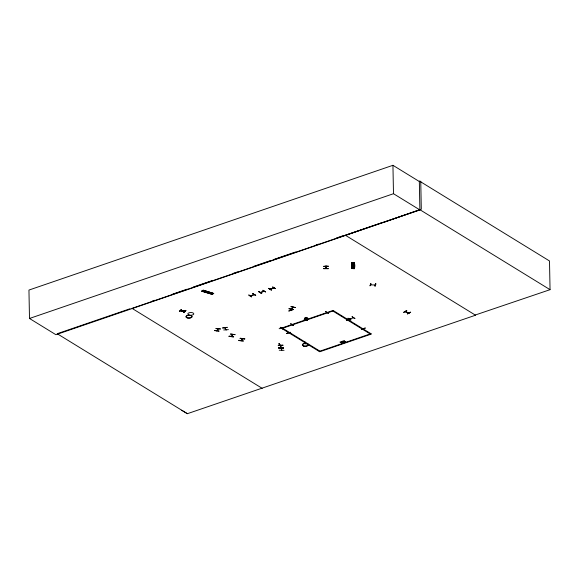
<?xml version="1.0" encoding="UTF-8"?>
<svg xmlns="http://www.w3.org/2000/svg" width="579" height="579" viewBox="0 0 579 579"><rect width="100%" height="100%" fill="white"/><g stroke="black" fill="none" stroke-linecap="round" stroke-linejoin="round"><path stroke-width="0.87" d="M282.979 345.106L278.224 345.381M278.817 348.247L283.58 347.95M282.979 345.287L278.224 345.62M405.249 311.697L405.705 311.314L405.647 311.828M214.404 330.609L218.985 330.964M233.67 336.66L229.096 336.081M243.325 340.872L238.751 340.3M222.654 328.047L227.323 327.323L222.662 327.866M283.03 327.613L279.15 328.742M288.979 308.817L293.358 309.425M288.979 308.629L293.365 309.656M184.65 311.263L180.293 310.612M280.222 327.338L283.102 329.06L280.308 327.28M216.626 330.906L217.979 328.829M231.311 336.594L231.426 336.392M232.881 334.553L231.542 336.58M240.98 340.792L242.297 338.751M280.772 345.699L280.931 347.624M281.322 348.203L281.778 350.302L281.293 348.16M288.841 311.068L292.757 309.584M292.735 309.765L288.863 310.901M346.365 320.209L350.281 318.725M251.691 296.593L251.481 296.904L248.695 295.152M251.662 296.781L248.89 294.877M258.806 291.686C268.019 297.534 252.198 287.734 261.657 293.177M271.254 290.101L268.461 288.385L271.464 289.818M268.634 288.306L271.464 290.05M307.507 320.288L307.297 320.592L304.706 318.588M350.881 319.738L347.907 318.291L350.86 319.926M370.734 283.681L369.988 285.867L370.973 283.486M374.852 285.071L375.351 285.02M375.699 283.746L374.982 286.135L375.735 283.768M375.945 283.963L375.026 286.098M307.731 318.153C304.822 315.577 303.664 320.245 307.717 318.204M229.081 336.319L233.655 336.877L229.023 336.428M238.736 340.532L243.325 341.111M231.289 336.544L232.686 334.524M403.701 312.421L406.849 310.757M279.809 345.345C278.629 345.431 279.179 340.742 279.773 345.366M179.381 311.502L181.386 309.483L179.418 311.314M325.42 266.427L325.485 268.584M325.651 266.217L325.709 268.388M325.644 266.391L325.745 268.367M201.658 291.223L212.211 294.371M202.114 290.919L201.716 291.085L212.384 294.364M203.236 290.231L213.738 293.495L213.238 293.806L202.961 290.405M212.102 294.53L212.573 294.248M212.587 294.233L202.006 290.897M291.085 309.222L292.981 307.254M293.235 307.275L291.259 309.258M226.15 329.914L224.92 327.837L226.136 329.892M325.716 267.44L326.143 267.389M348.71 319.789L348.305 319.688M363.38 328.807L363.192 328.829M220.411 329.046L215.844 328.459L220.396 328.872M230.587 334.09L235.161 334.662L230.514 333.989M240.169 338.44L244.816 338.881L240.169 338.201M242.521 338.758L241.197 340.792M202.874 290.347L213.463 293.669L202.882 290.347M304.525 342.934L304.988 342.898M305.061 342.992L304.626 342.92M291.056 306.689L295.333 307.572M183.767 312.392C187.951 307.847 185.186 312.233 183.76 312.153M216.705 330.71L218.218 328.836L217.892 329.017M351.735 262.779C353.755 262.215 350.252 269.271 352.597 268.649L352.387 262.598L352.119 268.67L351.75 262.786L351.923 268.576M352.568 262.779L352.43 268.569M353.675 262.765C353.451 280.931 354.276 250.077 354.355 268.54M353.849 262.656C356.44 265.001 352.835 275.206 354.189 262.757M353.682 268.634L354.058 268.634L354.022 262.757M250.244 295.927L254.087 294.624M254.181 294.697L250.345 295.999M260.21 292.511L264.19 291.266L260.311 292.583M263.872 291.396L263.706 290.882M270.538 288.66L270.545 288.783M326.947 312.58L326.469 312.609M293.046 307.471L292.836 306.979M370.69 284.759L371.059 284.774M406.697 310.706L403.722 312.255M407.312 313.63L410.497 312.139M407.515 313.941L410.67 312.24L407.319 313.869M353.378 317.857L346.38 320.049M281.141 347.632L280.714 345.504M279.556 345.576L279.1 343.419L279.816 345.583M352.242 262.786C352.806 270.436 351.439 270.784 351.8 262.786M419.334 181.524L392.938 165.305L28.95 290.065L29.493 318.472L55.888 334.691L419.884 209.931L419.326 180.988L549.5 260.97L550.05 289.674L475.178 315.048M29.493 318.472L393.488 193.712L419.884 209.931M58.045 333.424L130.022 308.752M152.19 301.152L154.752 300.277M172.672 294.132L187.183 289.16M193.154 287.112L212.782 280.388M233.265 273.368L237.528 271.898M253.747 266.347L269.959 260.789M274.222 259.327L295.558 252.01M316.04 244.989L318.602 244.114M336.522 237.969L344.201 235.342M381.771 222.756L132.019 308.361L262.193 388.343M419.03 209.982L382.625 222.698M275.38 288.675L272.571 286.938L275.343 288.487M281.879 328.503L333.605 310.771M340.112 341.95L341.487 342.269L341.393 341.509M342.623 341.089L344.006 341.407L343.912 340.647M341.48 342.037L341.588 343.094L341.899 342.754M341.813 342.073L342.913 342.645L343.202 342.305M343.998 341.169L344.107 342.232L344.418 341.885M344.324 341.212L345.424 341.776L345.714 341.444M319.181 351.424L370.907 333.692M181.654 410.236L187.372 413.696L475.533 315.215L345.359 235.233L421.295 209.308L420.752 181.14M286.648 333.584L290.615 332.295L286.641 333.345M290.911 310.474L290.882 310.46M304.525 318.87L307.456 320.513L304.713 318.747M303.859 320.296L307.89 319.109L303.837 320.107M303.881 320.339L307.89 319.094M352.213 316.829L354.999 318.58L352.01 316.691M361.361 329.248L365.284 328.148M361.361 329.487L365.255 327.931M290.701 323.777L293.596 325.463L290.716 323.712M270.227 289.211C279.027 285.273 269.894 290.549 270.06 288.704L270.545 289.073M326.151 267.607L325.724 267.592M405.358 311.618L405.459 311.22M408.803 313.044L405.286 311.69M228.394 329.654L223.711 329.965M279.628 344.462L280.12 344.512L279.693 344.548M305.328 343.977L304.829 341.624M278.687 347.776L283.464 347.617L278.673 347.538M283.587 348.022L278.803 348.167L283.58 347.791M284.065 350.302L279.273 350.223M325.152 266.21L326.744 266.174M328.344 266.318L323.56 266.354L328.344 266.137M323.618 268.41L328.409 268.67L323.625 268.728M375.293 285.013L370.698 284.854M262.779 290.318L265.566 292.019M252.972 293.683L255.788 295.428L252.828 293.734M325.564 311.625L328.503 313.333L325.507 311.437M218.985 331.202L214.411 330.392M240.184 338.382L244.816 338.896M345.721 341.675L344.331 341.451L344.223 340.778M342.63 341.321L343.998 341.552M343.202 342.544L341.813 342.312L341.704 341.639M340.112 342.189L341.487 342.413M295.435 307.536L290.955 306.588M180.634 310.308L184.983 311.169M180.547 310.38L184.889 311.22M203.157 290.173L213.738 293.495M326.23 266.181L326.324 268.555M326.288 266.391L326.274 268.352M353.892 268.547L353.87 262.663M290.991 310.691L290.781 310.547M408.912 312.971L405.394 311.632L405.351 311.205M405.713 311.726L405.691 311.321M185.801 310.358L183.825 312.37M419.876 209.692L550.05 289.674M332.853 311.032L370.155 333.953M262.938 290.267L265.537 291.845M252.799 293.712L255.571 295.261M282.639 328.242L319.941 351.163M57.198 333.714L187.372 413.696M348.059 318.233L350.838 319.963M344.324 341.588L344.418 342.124M341.813 342.45L341.899 342.985M392.938 165.305L393.488 193.712M306.429 317.379L304.771 317.943M263.655 290.926L263.662 291.346M354.124 262.743L354.153 268.634M180.199 310.742L184.542 311.611L180.199 310.764M305.632 317.799C305.401 319.478 308.607 317.198 305.632 317.799M333.063 310.438L281.336 328.17L319.731 351.757L371.45 334.025L333.063 310.438M326.476 266.391L326.542 268.576L326.484 266.405M187.133 317.828A2.982 1.353 -1.1 0 0 191.96 316.923A2.982 1.353 -1.1 0 0 187.958 315.497A2.982 1.353 -1.1 0 0 187.133 317.828M187.126 317.719A2.989 1.361 -1.1 0 0 191.96 316.814A2.989 1.361 -1.1 0 0 187.951 315.389A2.989 1.361 -1.1 0 0 187.126 317.719M188.92 314.962A2.982 1.353 -1.1 0 0 193.748 314.057A2.982 1.353 -1.1 0 0 189.746 312.631A2.982 1.353 -1.1 0 0 188.92 314.962M303.476 345.974A2.975 1.346 -1.1 0 0 308.281 345.07A2.975 1.346 -1.1 0 0 304.293 343.651A2.975 1.346 -1.1 0 0 303.476 345.974M303.461 345.873A2.989 1.361 -1.1 0 0 308.303 344.961A2.989 1.361 -1.1 0 0 304.286 343.535A2.989 1.361 -1.1 0 0 303.461 345.873"/></g></svg>
